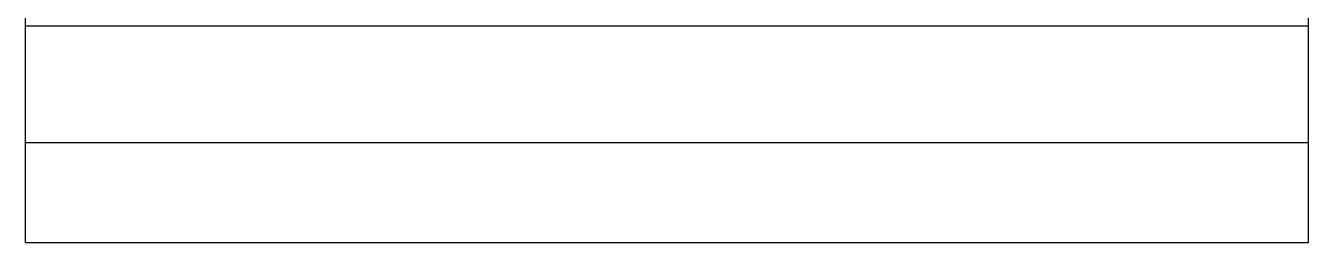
# Model space of a CAD drawing. Header units: inches. Extents: x 10.5 to 87.5, y 130.6 to 143.6.
import ezdxf

# ---------------------------------------------------------------- set-up
doc = ezdxf.new("R2010")
doc.units = ezdxf.units.IN
doc.header["$MEASUREMENT"] = 0

msp = doc.modelspace()

# ---------------------------------------------------------------- linework, layer by layer
for p, q in [((10.534, 143.552), (87.534, 143.552)), ((10.534, 136.552), (87.534, 136.552)), ((10.534, 130.552), (87.534, 130.552))]:
    msp.add_line(p, q)
for p in [(10.534, 130.552), (87.534, 130.552)]:
    msp.add_ray(p, (0, 1))

doc.saveas('drawing.dxf')
